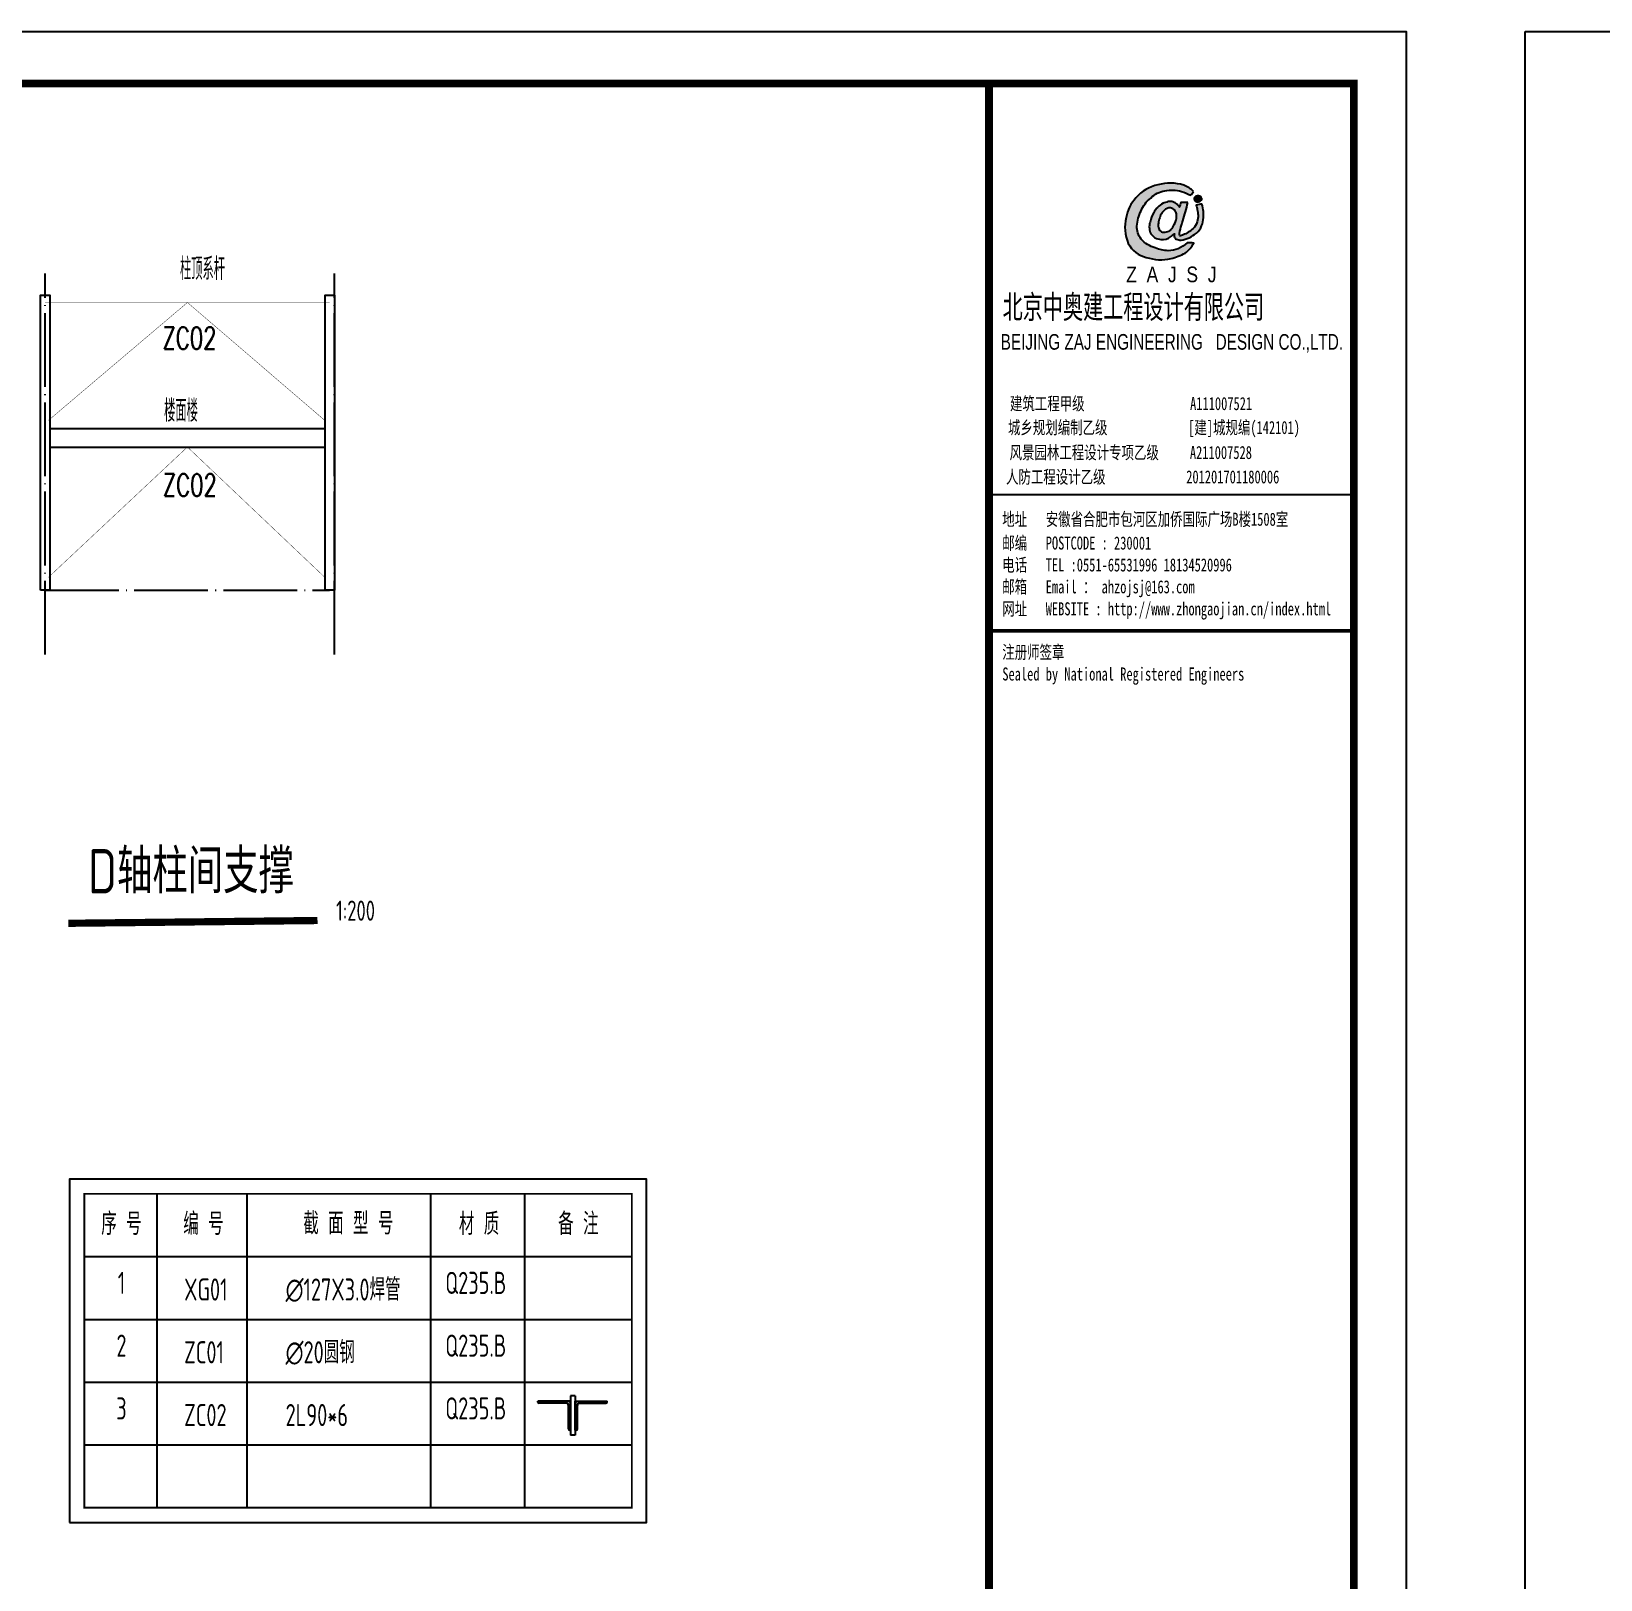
# Model space of a CAD drawing. Extents: x 180850 to 1399066, y 113487 to 334416.
# Drawn here: x 878638 to 921215, y 178382 to 220382 of the extents above; entities that cross this region are included whole.
import ezdxf
from ezdxf.enums import TextEntityAlignment as Align

# ---------------------------------------------------------------- set-up
doc = ezdxf.new("R2010")
doc.units = 0
doc.header["$LTSCALE"] = 1000
doc.linetypes.add('DASH', pattern=[0.35, 0.25, -0.1])
doc.linetypes.add('DOTE', pattern=[2.42, 2, -0.2, 0.02, -0.2])
for name, color, linetype in [('AXIS', 3, 'Continuous'), ('DIM_SYMB', 3, 'Continuous'), ('DOTE', 1, 'Continuous'), ('GZ', 50, 'Continuous'), ('NUM', 7, 'Continuous'), ('PUB_TEXT', 7, 'Continuous'), ('PUB_TITLE', 4, 'Continuous'), ('S', 2, 'Continuous'), ('SC', 3, 'Continuous'), ('TEXT', 7, 'Continuous'), ('XG', 6, 'Continuous'), ('图签', 3, 'Continuous')]:
    doc.layers.add(name, color=color, linetype=linetype)
doc.styles.add('_gyy_title_Arial', font='arial.ttf', dxfattribs={"width": 0.7})
doc.styles.add('_gyy_title_ST', font='', dxfattribs={"width": 0.8})
doc.styles.add('_TCH_DIM', font='SIMPLEX', dxfattribs={"bigfont": 'GBCBIG'})
doc.styles.add('HZ', font='txt.shx', dxfattribs={"width": 0.8, "bigfont": '000hztxt.shx'})
doc.styles.add('TSSD_Label', font='tssdeng.shx', dxfattribs={"width": 0.7, "bigfont": 'hztxt.shx'})
doc.styles.add('TSSD_Norm', font='tssdeng.shx', dxfattribs={"bigfont": 'hztxt.shx'})
doc.styles.get('_gyy_title_ST').set_extended_font_data('SimSun')

# ---------------------------------------------------------------- blocks, each defined once
blk = doc.blocks.new('dd')
at = {"layer": '图签'}
h = blk.add_hatch(color=5, dxfattribs=at)
h.set_gradient(color1=(0, 0, 255), color2=(36, 36, 255), one_color=1, tint=0.57)
h.paths.add_polyline_path([(452, 1270, -0.093206), (531, 1562, -0.136321), (716, 1807, -0.161039), (988, 1948, -0.108591), (1307, 1935, -0.049497), (1479, 1861, 0.062627), (1539, 1932, 0.094388), (1351, 2056, 0.136326), (854, 2062, 0.161722), (430, 1810, 0.133661), (243, 1435, 0.158414), (286, 937, 0.22517), (632, 669, 0.138663), (1107, 646, 0.074676), (1375, 753, 0.125344), (1543, 944, 0.006312), (1413, 948, -0.090385), (1244, 833, -0.096745), (1053, 797, -0.073845), (803, 850, -0.140868), (530, 1020, -0.160753)])
h = blk.add_hatch(color=1, dxfattribs=at)
h.set_gradient(color1=(255, 0, 0), color2=(255, 0, 0), tint=0.57)
h.paths.add_polyline_path([(1557, 1818, 0.386553), (1564, 1757, 0.170676), (1604, 1736, 0.082224), (1657, 1743, 0.087509), (1686, 1766, 0.264235), (1694, 1804, 0.244333), (1636, 1850, 0.30271)])
h = blk.add_hatch(color=5, dxfattribs=at)
h.set_gradient(color1=(0, 0, 255), color2=(36, 36, 255), one_color=1, tint=0.57)
h.paths.add_polyline_path([(1306, 1289, 0.011169), (1334, 1370, 0.005807), (1431, 1724, 0.01105), (1292, 1724, 0.016796), (1267, 1634, 0.125943), (1203, 1704, 0.083806), (1120, 1739, 0.082879), (1047, 1739, -0.008503), (952, 1710, 0.060057), (844, 1628, 0.086078), (774, 1532, 0.099424), (705, 1347, 0.12153), (690, 1225, 0.102644), (719, 1122, 0.056648), (797, 1042, 0.092914), (913, 1013, 0.194578), (1098, 1064, -0.002562), (1175, 1122, 0.064354), (1167, 1068, 0.172385), (1207, 1017, 0.105458), (1300, 1002, 0.086567), (1454, 1046, 0.047674), (1592, 1136, 0.166359), (1692, 1274, 0.096748), (1728, 1431, 0.03151), (1728, 1548, 0.041815), (1700, 1691, 0.007654), (1588, 1673, -0.009919), (1610, 1585, -0.068269), (1624, 1482, -0.105336), (1605, 1352, -0.14652), (1528, 1223, -0.070486), (1434, 1151, -0.077937), (1341, 1103, -0.127098), (1272, 1084, -0.114215), (1267, 1129, -0.007609)])
h.paths.add_polyline_path([(865, 1245, -0.099994), (863, 1328, -0.050974), (888, 1427, -0.120527), (938, 1529, -0.043888), (1002, 1595, -0.08446), (1063, 1619, -0.147309), (1127, 1607, -0.037474), (1177, 1572, -0.06931), (1209, 1507, -0.067662), (1213, 1431, -0.02676), (1211, 1413, 0.017209), (1183, 1329, -0.048815), (1120, 1223, -0.139096), (1046, 1163, -0.097991), (944, 1153, -0.085394), (909, 1169, -0.149141)], flags=16)
blk.add_lwpolyline([(1539, 1932, 0.094388), (1351, 2056, 0.136326), (854, 2062, 0.161722), (430, 1810, 0.133661), (243, 1435, 0.158414), (286, 937, 0.22517), (632, 669, 0.138663), (1107, 646, 0.074676), (1375, 753, 0.125344), (1543, 944, 0.006312), (1413, 948, -0.090385), (1244, 833, -0.096745), (1053, 797, -0.073845), (803, 850, -0.140868), (530, 1020, -0.160753), (452, 1270, -0.093206), (531, 1562, -0.136321), (716, 1807, -0.161039), (988, 1948, -0.108591), (1307, 1935, -0.049497), (1479, 1861, 0.062627)], format="xyb", close=True, dxfattribs=at)
for points in [[(1694, 1804, 0.243958), (1636, 1850, 0.303117), (1557, 1818, 0.386553), (1564, 1757, 0.170676), (1604, 1736, 0.082224), (1657, 1743, 0.087509), (1686, 1766, 0.264235), (1694, 1804, -7.823139)], [(1431, 1724, 0.011041), (1292, 1724, 0.016796), (1267, 1634, 0.125943), (1203, 1704, 0.083806), (1120, 1739, 0.082879), (1047, 1739, -0.008503), (952, 1710, 0.060057), (844, 1628, 0.086078), (774, 1532, 0.099424), (705, 1347, 0.12153), (690, 1225, 0.102644), (719, 1122, 0.056648), (797, 1042, 0.092914), (913, 1013, 0.194578), (1098, 1064, -0.002562), (1175, 1122, 0.064354), (1167, 1068, 0.172385), (1207, 1017, 0.105458), (1300, 1002, 0.086567), (1454, 1046, 0.047674), (1592, 1136, 0.166359), (1692, 1274, 0.096748), (1728, 1431, 0.03151), (1728, 1548, 0.041815), (1700, 1691, 0.007654), (1588, 1673, -0.009919), (1610, 1585, -0.068269), (1624, 1482, -0.105336), (1605, 1352, -0.14652), (1528, 1223, -0.070486), (1434, 1151, -0.077937), (1341, 1103, -0.127098), (1272, 1084, -0.114215), (1267, 1129, -0.007609), (1306, 1289, 0.011169), (1334, 1370, 0.005782), (1430, 1722, 0.069025)], [(1213, 1431, 0.067662), (1209, 1507, 0.06931), (1177, 1572, 0.037474), (1127, 1607, 0.147309), (1063, 1619, 0.08446), (1002, 1595, 0.043888), (938, 1529, 0.120527), (888, 1427, 0.050974), (863, 1328, 0.099994), (865, 1245, 0.149141), (909, 1169, 0.085394), (944, 1153, 0.097991), (1046, 1163, 0.139096), (1120, 1223, 0.048815), (1183, 1329, -0.017209), (1211, 1413, 0.02676), (1213, 1431, 0.441273)]]:
    blk.add_lwpolyline(points, format="xyb", dxfattribs=at)
at = {"insert": (246, 492), "char_height": 300, "width": 8000, "attachment_point": 1, "style": 'HZ'}
blk.add_mtext('{\\fArial|b0|i0|c0|p32;Z  A  J  S  J}', dxfattribs=at)

msp = doc.modelspace()

# ---------------------------------------------------------------- linework, layer by layer
for p, q in [((879135.9, 209607.04), (886607.9, 209607.04)), ((879135.9, 209107.04), (886607.9, 209107.04))]:
    msp.add_line(p, q)
at = {"layer": 'AXIS'}
for p, q in [((882044.97, 188846.11), (882044.97, 180331.99)), ((884479.55, 188846.11), (884479.55, 180331.99)), ((889466.92, 188846.11), (889466.92, 180331.99)), ((892016.45, 188846.11), (892016.45, 180331.99)), ((880075.9, 187143.29), (894930.76, 187143.29)), ((880075.9, 187143.29), (894930.76, 187143.29)), ((880075.9, 185440.46), (894930.76, 185440.46)), ((880075.9, 185440.46), (894930.76, 185440.46)), ((880075.9, 183737.64), (894930.76, 183737.64)), ((880075.9, 183737.64), (894930.76, 183737.64)), ((880075.9, 183737.64), (894930.76, 183737.64)), ((880075.9, 182034.82), (894930.76, 182034.82))]:
    msp.add_line(p, q, dxfattribs=at)
msp.add_lwpolyline([(879675.9, 179931.99), (895330.76, 179931.99), (895330.76, 189246.11), (879675.9, 189246.11)], close=True, dxfattribs=at)
at = {"layer": 'AXIS', "const_width": 50}
msp.add_lwpolyline([(880075.9, 180331.99), (894930.76, 180331.99), (894930.76, 188846.11), (880075.9, 188846.11)], close=True, dxfattribs=at)
at = {"layer": 'DIM_SYMB', "const_width": 196}
msp.add_lwpolyline([(879641.86, 196186.19), (886401.13, 196261.84)], dxfattribs=at)
at = {"layer": 'DOTE', "linetype": 'DOTE'}
for p, q in [((879007.9, 203477.04), (879007.9, 213816.3)), ((886857.9, 203477.04), (886857.9, 213816.3)), ((879007.9, 205227.04), (886729.9, 205227.04))]:
    msp.add_line(p, q, dxfattribs=at)
at = {"layer": 'GZ'}
for points in [[(878885.9, 205227.04), (878885.91, 213227.04), (879135.9, 213227.04), (879135.9, 205227.04)], [(886607.9, 205227.04), (886607.9, 213227.04), (886857.9, 213227.04), (886857.9, 205227.04)]]:
    msp.add_lwpolyline(points, close=True, dxfattribs=at)
at = {"layer": 'PUB_TITLE'}
msp.add_line((904621.51, 207821.84), (914520.49, 207821.84), dxfattribs=at)
for points in [[(797005.45, 220381.89), (915934.63, 220381.89), (915934.63, 136381.97), (797005.45, 136381.97)], [(919169.3, 220381.89), (1038098.48, 220381.89), (1038098.48, 136381.97), (919169.3, 136381.97)]]:
    msp.add_lwpolyline(points, close=True, dxfattribs=at)
at = {"layer": 'PUB_TITLE', "const_width": 212.12}
for points in [[(800540.8, 137796.11), (800540.8, 218967.75), (914520.49, 218967.75), (914520.49, 137796.11)], [(904621.51, 218967.75), (914520.49, 218967.75), (914520.49, 137796.11), (904621.51, 137796.11)]]:
    msp.add_lwpolyline(points, close=True, dxfattribs=at)
at = {"layer": 'PUB_TITLE', "const_width": 98.99}
msp.add_lwpolyline([(904621.51, 204116.19), (914520.49, 204116.19)], dxfattribs=at)
at = {"layer": 'S'}
for p, q in [((893269.32, 183226.54), (892382.5, 183226.54)), ((892382.5, 183197.01), (892382.5, 183226.54)), ((892382.5, 183209.7), (892424.72, 183167.48)), ((893151.2, 183167.48), (892412.03, 183167.48)), ((892452.67, 183226.54), (892511.73, 183167.48)), ((892626.68, 183226.54), (892489.06, 183167.48)), ((892517, 183226.54), (892576.07, 183167.48)), ((892539.67, 183226.54), (892598.74, 183167.48)), ((892604.01, 183226.54), (892663.07, 183167.48)), ((892691.02, 183226.54), (892750.08, 183167.48)), ((892778.03, 183226.54), (892837.09, 183167.48)), ((892865.03, 183226.54), (892924.1, 183167.48)), ((892952.04, 183226.54), (893011.1, 183167.48)), ((893039.05, 183226.54), (893098.11, 183167.48)), ((893126.05, 183226.54), (893269.32, 183083.28)), ((893210.26, 182468.57), (893210.26, 183108.42)), ((893210.26, 183090.31), (893269.32, 183031.25)), ((893213.06, 183226.54), (893272.12, 183167.48)), ((893392.26, 183365.2), (893269.32, 183365.2)), ((893269.32, 183365.2), (893269.32, 182299.42)), ((893269.32, 182439.04), (893269.32, 183226.54)), ((893448.52, 183226.54), (893389.46, 183167.48)), ((893392.26, 183365.2), (893392.26, 182299.42)), ((893392.26, 182439.04), (893392.26, 183226.54)), ((893392.26, 183226.54), (894256.89, 183226.54)), ((893535.53, 183226.54), (893392.26, 183083.28)), ((893451.32, 183090.31), (893392.26, 183031.25)), ((893451.32, 182468.57), (893451.32, 183108.42)), ((893510.39, 183167.48), (894227.36, 183167.48)), ((893622.54, 183226.54), (893563.47, 183167.48)), ((893709.54, 183226.54), (893650.48, 183167.48)), ((893796.55, 183226.54), (893737.49, 183167.48)), ((893883.56, 183226.54), (893824.5, 183167.48)), ((893970.57, 183226.54), (893911.5, 183167.48)), ((893925.71, 183226.54), (894085.52, 183167.48)), ((894012.71, 183226.54), (893953.65, 183167.48)), ((894057.57, 183226.54), (893998.51, 183167.48)), ((894099.72, 183226.54), (894040.66, 183167.48)), ((894186.73, 183226.54), (894127.67, 183167.48)), ((894256.89, 183209.7), (894214.67, 183167.48)), ((894256.89, 183197.01), (894256.89, 183226.54)), ((893210.26, 183003.3), (893269.32, 182944.24)), ((893210.26, 182916.3), (893269.32, 182857.23)), ((893210.26, 182829.29), (893269.32, 182770.23)), ((893210.26, 182742.28), (893269.32, 182683.22)), ((893210.26, 182655.27), (893269.32, 182596.21)), ((893451.32, 183003.3), (893392.26, 182944.24)), ((893451.32, 182916.3), (893392.26, 182857.23)), ((893451.32, 182829.29), (893392.26, 182770.23)), ((893451.32, 182742.28), (893392.26, 182683.22)), ((893451.32, 182655.27), (893392.26, 182596.21)), ((893210.26, 182568.27), (893269.32, 182509.2)), ((893210.26, 182481.26), (893252.48, 182439.04)), ((893269.32, 182439.04), (893239.79, 182439.04)), ((893392.26, 182299.42), (893269.32, 182299.42)), ((893451.32, 182568.27), (893392.26, 182509.2)), ((893392.26, 182439.04), (893421.79, 182439.04)), ((893451.32, 182481.26), (893409.11, 182439.04))]:
    msp.add_line(p, q, dxfattribs=at)
for centre, radius, start, end in [((892412.03, 183197.01), 29.53, 180, 270), ((893151.2, 183108.42), 59.06, 0, 90), ((893510.39, 183108.42), 59.06, 90, 180), ((894227.36, 183197.01), 29.53, 270, 0), ((893239.79, 182468.57), 29.53, 180, 270), ((893421.79, 182468.57), 29.53, 270, 0)]:
    msp.add_arc(centre, radius, start, end, dxfattribs=at)
at = {"layer": 'SC', "const_width": 10}
for points in [[(879101.49, 209829.96), (882871.91, 213027.04)], [(886598.49, 209829.96), (882871.91, 213027.04)], [(879101.49, 205573.01), (882871.91, 209107.04)], [(886598.49, 205573.01), (882871.91, 209107.04)]]:
    msp.add_lwpolyline(points, dxfattribs=at)
at = {"layer": 'XG', "linetype": 'DASH', "const_width": 10}
msp.add_lwpolyline([(879007.9, 213027.04), (886729.9, 213027.04)], dxfattribs=at)

# ---------------------------------------------------------------- block references
at = {"layer": '图签', "xscale": 1.414139999943435, "yscale": 1.414139999943435, "zscale": 1.414139999943435}
msp.add_blockref('dd', (907995.08, 213305.02), dxfattribs=at)

# ---------------------------------------------------------------- texts
at = {"color": 1, "insert": (904989.71, 213244.05), "char_height": 718.1993, "width": 9393.6358, "attachment_point": 1, "style": 'HZ'}
msp.add_mtext('北京中奥建工程设计有限公司', dxfattribs=at)
at = {"layer": 'NUM', "linetype": 'ByBlock', "style": 'TSSD_Norm', "width": 0.8}
msp.add_text('D轴柱间支撑', height=1200, dxfattribs=at).set_placement((880172.32, 196999.19))
at = {"layer": 'NUM', "style": 'TSSD_Norm', "width": 0.7}
msp.add_text('1:200', height=550, dxfattribs=at).set_placement((886904.46, 196253.87))
at = {"layer": 'PUB_TEXT', "style": '_TCH_DIM', "width": 0.705882}
for s, p in [('柱顶系杆', (882671.04, 213640.71)), ('ZC02', (882191.51, 211761.82)), ('楼面楼', (882239.41, 209790.89)), ('ZC02', (882202.71, 207774.96))]:
    msp.add_text(s, height=600, dxfattribs=at).set_placement(p)
at = {"layer": 'PUB_TITLE', "width": 0.7}
for s, height, style, p in [('BEIJING ZAJ ENGINEERING   DESIGN CO.,LTD.', 424.2416, '_gyy_title_Arial', (909582.59, 211746.83)), ('建筑工程甲级                 A111007521             ', 353.5346, '_gyy_title_ST', (909568.38, 210108.51)), ('城乡规划编制乙级             [建]城规编(142101)', 353.5346, '_gyy_title_ST', (909096.29, 209459.89)), ('风景园林工程设计专项乙级     A211007528           ', 353.5346, '_gyy_title_ST', (909392.4, 208781.7)), ('人防工程设计乙级             201201701180006', 353.5346, '_gyy_title_ST', (908789.51, 208120.07))]:
    msp.add_text(s, height=height, dxfattribs=dict(at, style=style)).set_placement(p, align=Align.CENTER)
at = {"layer": 'PUB_TITLE', "style": '_gyy_title_ST', "width": 0.7}
for s, height, p in [('地址   安徽省合肥市包河区加侨国际广场B楼1508室', 353.5346, (904979.34, 206971.5)), ('邮编   POSTCODE : 230001', 353.5346, (904979.34, 206325.74)), ('电话   TEL :0551-65531996 18134520996', 353.5346, (904979.34, 205731.8)), ('邮箱   Email ： ahzojsj@163.com', 353.5346, (904979.34, 205137.86)), ('网址   WEBSITE : http://www.zhongaojian.cn/index.html', 353.5346, (904979.34, 204540.43)), ('注册师签章', 353.535, (904979.34, 203366.69)), ('Sealed by National Registered Engineers', 353.5346, (904981.26, 202772.76))]:
    msp.add_text(s, height=height, dxfattribs=at).set_placement(p)
at = {"layer": 'TEXT', "style": 'TSSD_Label', "width": 0.7}
for s, p in [('序 号', (881082.44, 187552)), ('编 号', (883306.62, 187552)), ('截 面 型 号', (887238.37, 187564.51)), ('材 质', (890785.38, 187552)), ('备 注', (893477.07, 187552)), ('1', (881082.44, 185951.67)), ('Q235.B', (890696.14, 185951.67)), ('2', (881082.44, 184248.85)), ('Q235.B', (890696.14, 184248.85)), ('3', (881082.44, 182546.02)), ('Q235.B', (890696.14, 182546.02))]:
    msp.add_text(s, height=600, dxfattribs=at).set_placement(p, align=Align.BOTTOM_CENTER)
for s, p in [('XG01', (882782.31, 185951.67)), ('∅127X3.0焊管', (885535.05, 185951.67)), ('ZC01', (882782.31, 184248.85)), ('∅20圆钢', (885535.05, 184248.85)), ('ZC02', (882782.31, 182546.02)), ('2L90*6', (885535.05, 182546.02))]:
    msp.add_text(s, height=600, dxfattribs=at).set_placement(p)

doc.saveas('drawing.dxf')
